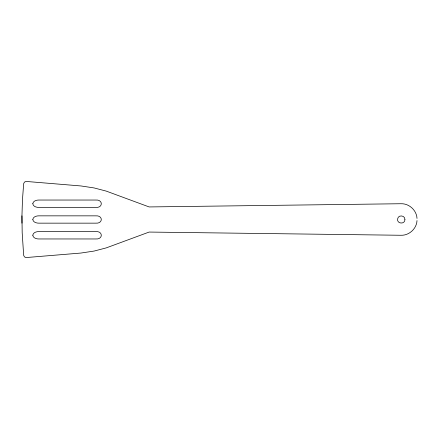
<?xml version="1.0" encoding="UTF-8"?>
<svg xmlns="http://www.w3.org/2000/svg" width="439" height="439" viewBox="0 0 439 439"><rect width="100%" height="100%" fill="white"/><g stroke="black" fill="none" stroke-linecap="round" stroke-linejoin="round"><path stroke-width="0.66" d="M417.012 220.57C416.638 228.735 409.055 235.65 400.889 235.266L149.139 232.061L106.238 247.892L94.149 251.053L80.897 253.051L26.033 257.567L24.436 256.886L23.662 255.328L22.18 232.703L21.95 215.845L22.471 199.679L23.668 183.634L24.469 182.086L26.077 181.433L81.045 185.966L94.149 187.947L106.238 191.108L149.139 206.939L400.889 203.734C409.055 203.35 416.638 210.265 417.012 218.43M21.95 215.845L21.95 223.155M404.934 219.5C405.104 224.581 396.669 223.95 397.602 218.957C398.052 214.6 405.131 215.121 404.934 219.5M32.81 203.663C33.002 206.44 36.36 207.427 38.709 207.417L95.702 207.417C103.16 208.124 103.154 199.333 95.702 200.041L38.709 200.041C36.382 200.041 33.144 200.969 32.81 203.663M32.81 219.467C33.073 222.2 36.377 223.16 38.709 223.155L95.702 223.155C103.143 223.841 103.149 215.176 95.702 215.845L38.709 215.845C36.382 215.845 33.144 216.773 32.81 219.467M32.81 235.205C33.002 237.982 36.36 238.97 38.709 238.959L95.702 238.959C103.165 239.667 103.143 230.892 95.702 231.583L38.709 231.583C36.388 231.583 33.144 232.511 32.81 235.205"/></g></svg>
